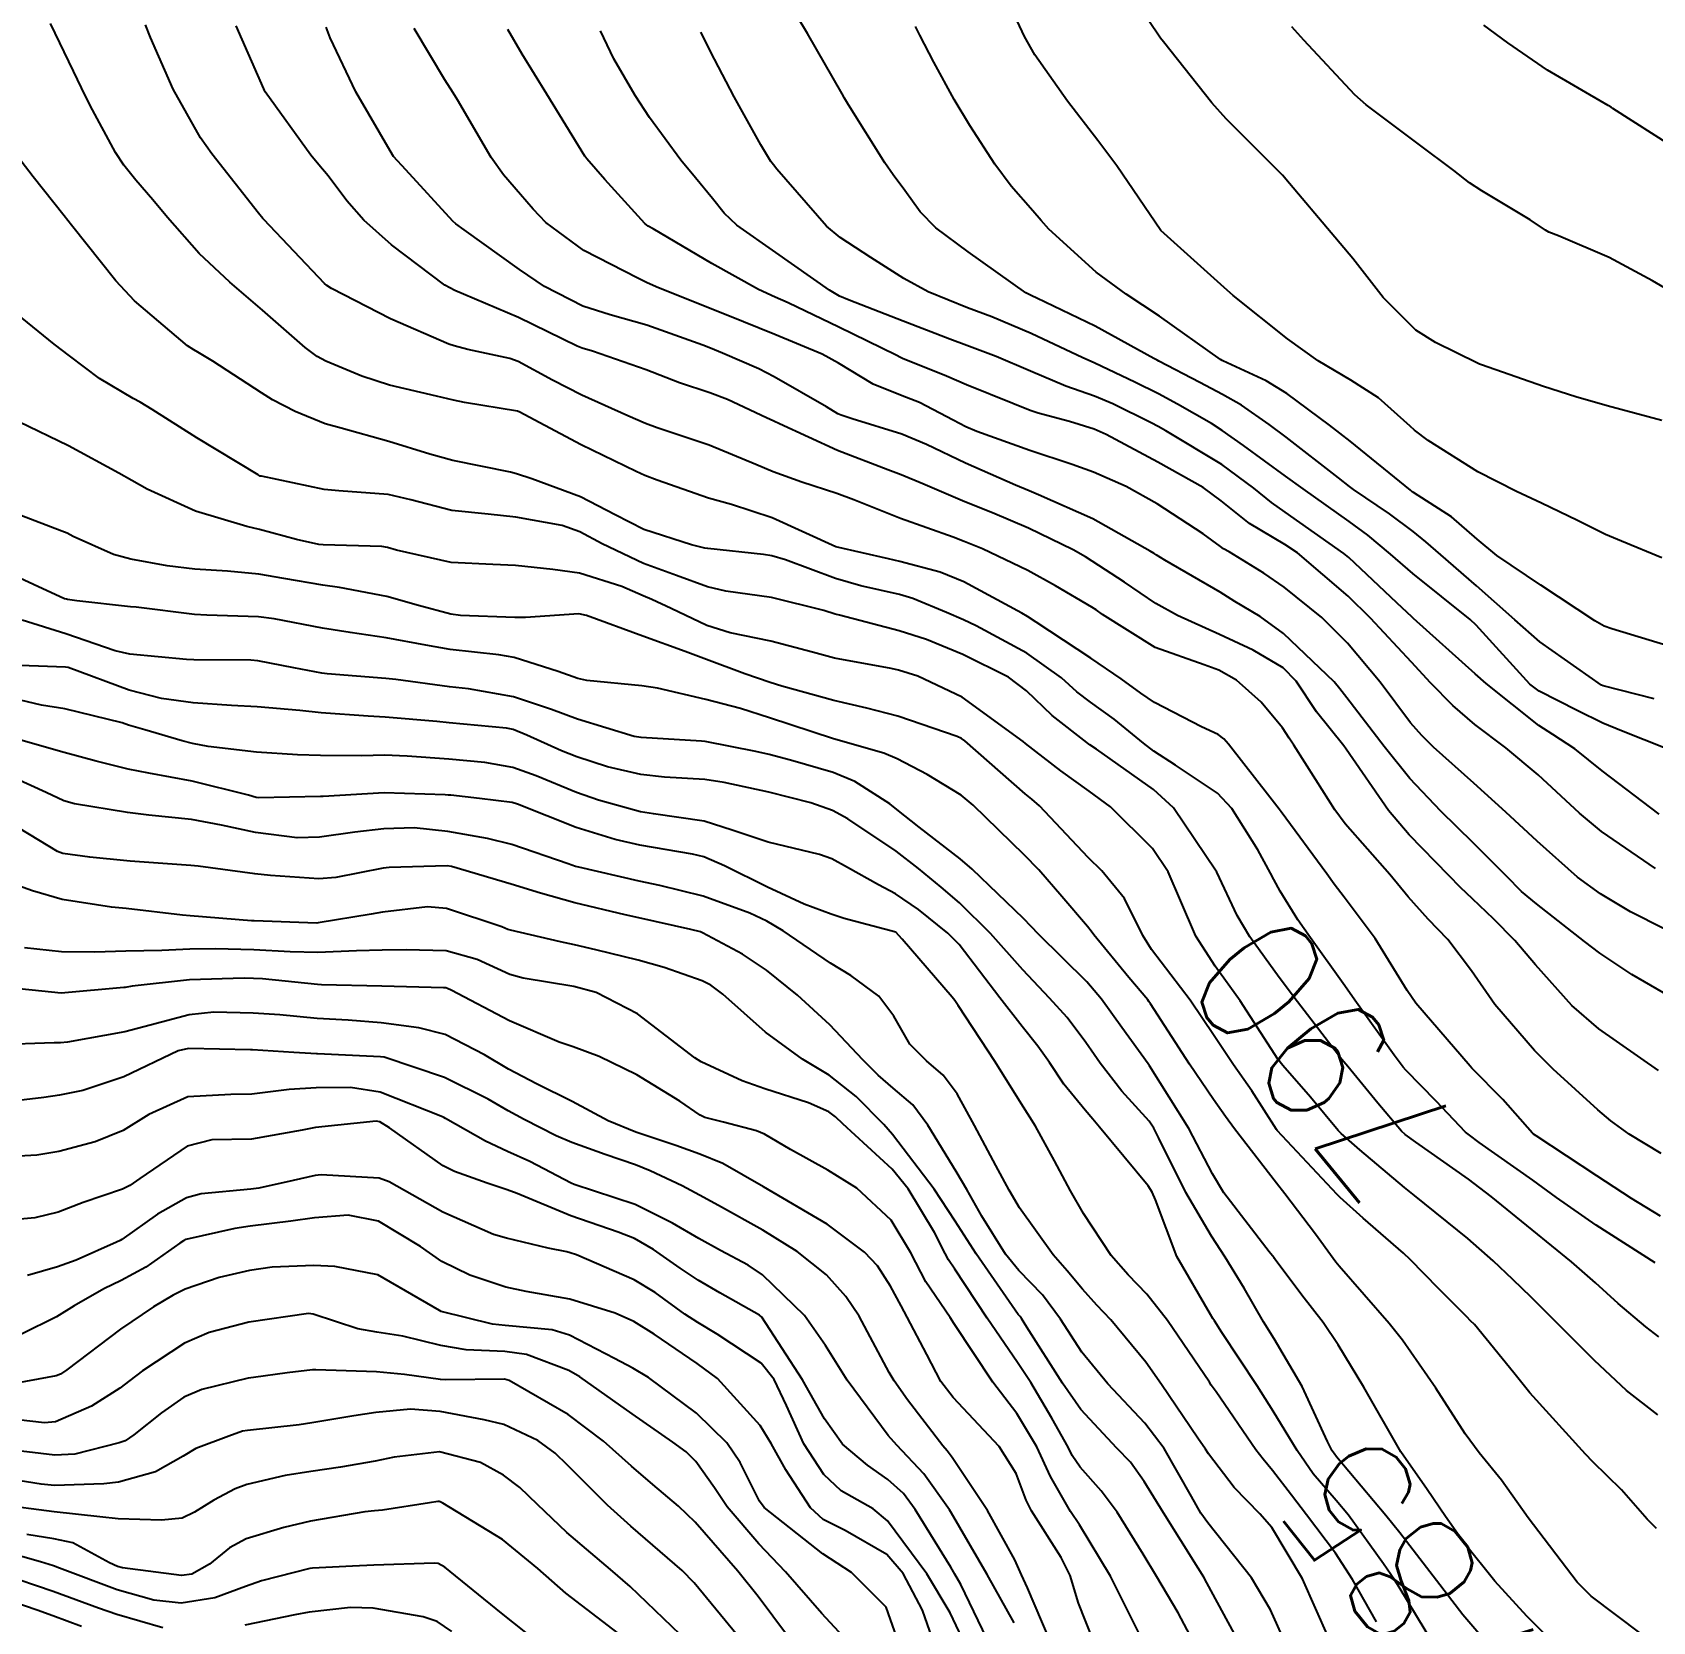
# Model space of a CAD drawing. Header units: metres. Extents: x 318500 to 325275, y 7408834 to 7428799.
# Drawn here: x 322791.3 to 322841.9, y 7421890.1 to 7421939.7 of the extents above; entities that cross this region are included whole.
import ezdxf
from ezdxf.enums import TextEntityAlignment as Align

# ---------------------------------------------------------------- set-up
doc = ezdxf.new("R2010")
doc.units = ezdxf.units.M
doc.header["$MEASUREMENT"] = 0
for name, color, linetype in [('Cotas', 45, 'Continuous'), ('Curvas de Nivel 1m', 11, 'Continuous'), ('Curvas de Nivel 5m', 15, 'Continuous'), ('Vias Primárias', 230, 'Continuous')]:
    doc.layers.add(name, color=color, linetype=linetype)
doc.styles.add('Style-STANDARD', font='STANDARD.shx')

msp = doc.modelspace()

# ---------------------------------------------------------------- linework, layer by layer
at = {"layer": 'Curvas de Nivel 1m', "flags": 128}
for points, elevation in [([(322842.206, 7421923.314), (322840.947, 7421923.834), (322840.447, 7421924.045), (322839.574, 7421924.476), (322838.456, 7421925.019), (322837.67, 7421925.378), (322836.469, 7421925.997), (322834.919, 7421926.978), (322834.488, 7421927.297), (322834.35, 7421927.422), (322833.367, 7421928.306), (322832.504, 7421928.858), (322831.477, 7421929.46), (322830.52, 7421930.144), (322828.826, 7421931.496), (322828.544, 7421931.744), (322826.57, 7421933.53), (322825.2, 7421935.544), (322824.602, 7421936.334), (322823.655, 7421937.564), (322822.641, 7421939.011), (322822.312, 7421939.585), (322821.779, 7421940.711)], 803), ([(322842.205, 7421927.603), (322840.501, 7421928.057), (322839.525, 7421928.334), (322838.509, 7421928.664), (322836.577, 7421929.332), (322836.52, 7421929.357), (322836.496, 7421929.367), (322836.453, 7421929.391), (322835.139, 7421930.031), (322834.525, 7421930.421), (322833.514, 7421931.435), (322832.558, 7421932.651), (322831.89, 7421933.457), (322830.585, 7421934.989), (322830.364, 7421935.249), (322830.145, 7421935.477), (322828.613, 7421937.007), (322828.162, 7421937.507), (322826.648, 7421939.413), (322826.564, 7421939.531), (322825.792, 7421940.669)], 804), ([(322842.162, 7421902.772), (322841.256, 7421903.324), (322840.18, 7421904.025), (322838.287, 7421905.271), (322838.2, 7421905.33), (322838.167, 7421905.361), (322837.249, 7421906.413), (322836.272, 7421907.389), (322836.221, 7421907.445), (322834.532, 7421909.416), (322834.256, 7421909.811), (322833.255, 7421911.43), (322832.293, 7421912.72), (322831.981, 7421913.129), (322831.755, 7421913.448), (322830.329, 7421915.384), (322830.265, 7421915.471), (322829.971, 7421915.84), (322828.685, 7421917.495), (322828.533, 7421917.669), (322828.363, 7421917.798), (322827.836, 7421918.035), (322826.373, 7421918.801), (322825.941, 7421919.092), (322825.329, 7421919.536), (322824.39, 7421920.185), (322822.679, 7421921.303), (322822.408, 7421921.479), (322822.236, 7421921.582), (322820.42, 7421922.564), (322819.681, 7421922.869), (322818.426, 7421923.199), (322818.07, 7421923.279), (322816.43, 7421923.66), (322814.443, 7421924.563), (322813.17, 7421924.978), (322812.452, 7421925.17), (322810.846, 7421925.734), (322810.462, 7421925.887), (322810.198, 7421926.009), (322808.476, 7421926.844), (322806.696, 7421927.787), (322806.562, 7421927.86), (322806.491, 7421927.886), (322804.836, 7421928.157), (322804.494, 7421928.23), (322803.967, 7421928.354), (322802.499, 7421928.704), (322801.63, 7421928.982), (322800.506, 7421929.452), (322800.233, 7421929.6), (322799.859, 7421929.88), (322798.527, 7421931.042), (322797.508, 7421931.91), (322796.553, 7421932.813), (322795.563, 7421933.935), (322795.113, 7421934.48), (322794.582, 7421935.1), (322794.198, 7421935.567), (322793.945, 7421935.96), (322793.153, 7421937.431), (322792.877, 7421937.976), (322792.628, 7421938.494), (322791.91, 7421939.987)], 793), ([(322842.191, 7421904.727), (322841.19, 7421905.325), (322840.611, 7421905.741), (322840.207, 7421906.083), (322838.818, 7421907.354), (322838.229, 7421907.939), (322836.995, 7421909.379), (322836.266, 7421910.425), (322835.526, 7421911.401), (322834.912, 7421912.036), (322834.293, 7421912.733), (322833.714, 7421913.426), (322832.324, 7421915.014), (322831.997, 7421915.445), (322831.408, 7421916.39), (322830.72, 7421917.465), (322830.579, 7421917.684), (322830.365, 7421918.003), (322829.701, 7421918.808), (322828.927, 7421919.492), (322828.385, 7421919.804), (322827.92, 7421919.972), (322826.395, 7421920.513), (322824.744, 7421921.545), (322824.551, 7421921.687), (322824.412, 7421921.774), (322823.286, 7421922.434), (322822.423, 7421922.92), (322821.004, 7421923.594), (322820.433, 7421923.827), (322820.085, 7421923.956), (322818.444, 7421924.538), (322816.985, 7421925.119), (322816.455, 7421925.319), (322815.369, 7421925.671), (322814.465, 7421925.993), (322813.933, 7421926.223), (322812.477, 7421926.831), (322810.85, 7421927.369), (322810.486, 7421927.505), (322809.933, 7421927.746), (322808.496, 7421928.385), (322807.582, 7421928.855), (322806.507, 7421929.44), (322806.248, 7421929.535), (322804.938, 7421929.814), (322804.512, 7421929.924), (322804.349, 7421929.985), (322802.524, 7421930.772), (322800.688, 7421931.717), (322800.539, 7421931.808), (322800.466, 7421931.871), (322798.57, 7421933.871), (322798.543, 7421933.9), (322798.403, 7421934.071), (322796.952, 7421935.916), (322796.598, 7421936.423), (322795.741, 7421937.933), (322795.035, 7421939.553), (322794.879, 7421939.947)], 794), ([(322842.256, 7421909.742), (322841.275, 7421910.315), (322840.275, 7421910.974), (322839.789, 7421911.345), (322838.292, 7421912.511), (322837.832, 7421912.903), (322837.358, 7421913.374), (322836.315, 7421914.421), (322835.308, 7421915.405), (322834.345, 7421916.422), (322833.537, 7421917.428), (322832.375, 7421918.939), (322832.16, 7421919.226), (322831.977, 7421919.446), (322830.402, 7421920.954), (322829.669, 7421921.481), (322828.879, 7421921.955), (322828.417, 7421922.238), (322826.699, 7421923.245), (322826.429, 7421923.402), (322826.357, 7421923.448), (322826.242, 7421923.523), (322824.445, 7421924.526), (322822.754, 7421925.277), (322822.457, 7421925.4), (322822.037, 7421925.584), (322820.47, 7421926.267), (322819.251, 7421926.846), (322818.483, 7421927.167), (322816.937, 7421927.653), (322816.596, 7421927.764), (322816.492, 7421927.811), (322816.137, 7421928.02), (322814.503, 7421928.965), (322814.026, 7421929.208), (322812.888, 7421929.704), (322812.512, 7421929.856), (322812.279, 7421929.948), (322810.523, 7421930.578), (322809.382, 7421930.897), (322808.531, 7421931.165), (322807.333, 7421931.778), (322806.548, 7421932.31), (322804.83, 7421933.552), (322804.569, 7421933.739), (322804.471, 7421933.821), (322803, 7421935.422), (322802.624, 7421935.84), (322802.591, 7421935.885), (322801.444, 7421937.858), (322800.645, 7421939.54), (322800.513, 7421939.872)], 796), ([(322842.284, 7421911.736), (322841.23, 7421912.267), (322840.295, 7421912.827), (322839.574, 7421913.347), (322838.317, 7421914.47), (322837.343, 7421915.38), (322836.343, 7421916.282), (322835.084, 7421917.409), (322834.713, 7421917.765), (322834.367, 7421918.164), (322833.415, 7421919.43), (322832.398, 7421920.653), (322831.591, 7421921.452), (322830.424, 7421922.399), (322829.788, 7421922.837), (322828.7, 7421923.496), (322828.53, 7421923.597), (322828.432, 7421923.666), (322827.887, 7421924.057), (322826.452, 7421924.995), (322825.488, 7421925.535), (322824.467, 7421925.986), (322823.807, 7421926.223), (322822.476, 7421926.667), (322820.822, 7421927.26), (322820.487, 7421927.402), (322820.083, 7421927.606), (322819.036, 7421928.163), (322818.497, 7421928.373), (322817.595, 7421928.737), (322816.507, 7421929.384), (322815.998, 7421929.665), (322814.519, 7421930.282), (322813.542, 7421930.678), (322812.531, 7421931.078), (322810.889, 7421931.735), (322810.542, 7421931.899), (322810.243, 7421932.044), (322808.557, 7421932.9), (322807.372, 7421933.778), (322806.979, 7421934.189), (322806.579, 7421934.653), (322806.054, 7421935.267), (322805.669, 7421935.804), (322804.617, 7421937.609), (322804.487, 7421937.821), (322804.219, 7421938.231), (322803.268, 7421939.834)], 797), ([(322842.005, 7421913.614), (322840.321, 7421914.772), (322839.633, 7421915.35), (322838.348, 7421916.543), (322837.342, 7421917.38), (322836.367, 7421918.11), (322835.679, 7421918.706), (322834.992, 7421919.411), (322834.39, 7421920.056), (322833.117, 7421921.433), (322832.42, 7421922.117), (322830.833, 7421923.466), (322830.443, 7421923.725), (322829.339, 7421924.382), (322828.454, 7421925.092), (322827.893, 7421925.506), (322826.472, 7421926.303), (322824.864, 7421927.165), (322824.487, 7421927.332), (322823.715, 7421927.562), (322822.738, 7421927.822), (322822.493, 7421927.908), (322821.953, 7421928.128), (322820.501, 7421928.714), (322819.878, 7421928.984), (322818.509, 7421929.536), (322818.443, 7421929.565), (322818.314, 7421929.633), (322816.523, 7421930.507), (322814.938, 7421931.271), (322814.537, 7421931.45), (322814.017, 7421931.688), (322812.552, 7421932.496), (322810.727, 7421933.578), (322810.569, 7421933.666), (322810.468, 7421933.741), (322809.217, 7421935.12), (322808.654, 7421935.759), (322808.591, 7421935.847), (322807.403, 7421937.778), (322806.639, 7421939.029), (322806.186, 7421939.797)], 798), ([(322842.124, 7421915.313), (322840.35, 7421916.665), (322839.488, 7421917.353), (322838.805, 7421917.804), (322838.367, 7421918.085), (322836.729, 7421919.387), (322836.385, 7421919.692), (322834.46, 7421921.419), (322834.411, 7421921.463), (322833.936, 7421921.908), (322832.438, 7421923.326), (322832.285, 7421923.452), (322830.453, 7421924.739), (322830.019, 7421925.042), (322829.469, 7421925.485), (322828.471, 7421926.221), (322826.726, 7421927.279), (322826.488, 7421927.41), (322826.272, 7421927.523), (322825.073, 7421928.121), (322824.498, 7421928.353), (322823.607, 7421928.669), (322822.506, 7421929.133), (322821.434, 7421929.591), (322820.515, 7421929.942), (322819.987, 7421930.139), (322818.526, 7421930.695), (322816.843, 7421931.348), (322816.537, 7421931.483), (322816.23, 7421931.663), (322814.557, 7421932.843), (322813.34, 7421933.698), (322812.937, 7421934.068), (322812.578, 7421934.522), (322812.041, 7421935.174), (322811.588, 7421935.725), (322810.61, 7421937.053), (322810.162, 7421937.745), (322809.501, 7421938.888), (322809.078, 7421939.756)], 799), ([(322841.97, 7421918.91), (322840.38, 7421919.315), (322840.328, 7421919.341), (322838.4, 7421920.695), (322837.617, 7421921.378), (322836.426, 7421922.436), (322835.307, 7421923.407), (322834.846, 7421923.816), (322834.447, 7421924.133), (322833.703, 7421924.682), (322832.585, 7421925.448), (322832.461, 7421925.535), (322832.115, 7421925.804), (322830.484, 7421927.077), (322829.954, 7421927.478), (322829.085, 7421928.081), (322828.499, 7421928.409), (322827.782, 7421928.786), (322826.509, 7421929.449), (322826.455, 7421929.476), (322826.351, 7421929.532), (322824.525, 7421930.545), (322822.701, 7421931.415), (322822.539, 7421931.485), (322822.357, 7421931.582), (322820.559, 7421932.857), (322819.548, 7421933.615), (322819.06, 7421934.11), (322818.581, 7421934.776), (322818.216, 7421935.265), (322817.954, 7421935.64), (322816.823, 7421937.451), (322816.697, 7421937.659), (322816.622, 7421937.791), (322815.54, 7421939.671), (322815.208, 7421940.227)], 801), ([(322842.399, 7421920.562), (322840.651, 7421921.092), (322840.408, 7421921.184), (322840.12, 7421921.344), (322838.426, 7421922.461), (322837.059, 7421923.384), (322836.445, 7421923.894), (322835.642, 7421924.592), (322834.459, 7421925.352), (322834.416, 7421925.377), (322834.361, 7421925.421), (322832.483, 7421926.957), (322831.834, 7421927.457), (322830.5, 7421928.437), (322829.859, 7421928.835), (322828.51, 7421929.457), (322828.483, 7421929.473), (322828.433, 7421929.501), (322826.53, 7421930.852), (322825.486, 7421931.541), (322824.55, 7421932.228), (322823.076, 7421933.572), (322822.833, 7421933.837), (322822.576, 7421934.139), (322821.903, 7421934.906), (322821.389, 7421935.598), (322820.608, 7421936.799), (322820.121, 7421937.615), (322819.482, 7421938.777), (322819.048, 7421939.626), (322818.913, 7421939.888)], 802), ([(322842.602, 7421936.109), (322840.681, 7421937.339), (322840.621, 7421937.378), (322840.534, 7421937.429), (322838.637, 7421938.529), (322837.4, 7421939.383), (322836.655, 7421939.933)], 806), ([(322841.994, 7421901.312), (322840.157, 7421902.484), (322838.921, 7421903.352), (322838.178, 7421903.888), (322836.511, 7421905.069), (322836.199, 7421905.293), (322836.083, 7421905.392), (322835.166, 7421906.362), (322834.219, 7421907.325), (322834.138, 7421907.421), (322833.853, 7421907.796), (322832.672, 7421909.436), (322832.259, 7421910.029), (322831.242, 7421911.456), (322830.845, 7421912.021), (322830.294, 7421912.915), (322830.096, 7421913.271), (322829.991, 7421913.475), (322829.593, 7421914.198), (322828.784, 7421915.493), (322828.337, 7421915.968), (322827.024, 7421916.839), (322826.356, 7421917.275), (322826.03, 7421917.525), (322825.109, 7421918.28), (322824.373, 7421918.807), (322823.95, 7421919.133), (322823.465, 7421919.564), (322822.391, 7421920.336), (322820.805, 7421921.195), (322820.407, 7421921.377), (322819.884, 7421921.608), (322818.833, 7421922.043), (322818.415, 7421922.166), (322817.208, 7421922.438), (322816.42, 7421922.664), (322814.851, 7421923.251), (322814.427, 7421923.38), (322814.164, 7421923.42), (322812.429, 7421923.603), (322812.335, 7421923.618), (322811.926, 7421923.718), (322810.437, 7421924.198), (322809.54, 7421924.653), (322808.452, 7421925.22), (322806.935, 7421925.783), (322806.462, 7421925.931), (322806.269, 7421925.987), (322804.468, 7421926.355), (322803.754, 7421926.544), (322802.476, 7421926.94), (322800.989, 7421927.356), (322800.484, 7421927.495), (322799.547, 7421927.884), (322798.847, 7421928.248), (322798.496, 7421928.461), (322796.976, 7421929.445), (322796.508, 7421929.733), (322796.388, 7421929.801), (322796.187, 7421929.925), (322794.531, 7421931.333), (322793.95, 7421931.959), (322792.566, 7421933.698), (322792.344, 7421933.982), (322791.377, 7421935.197), (322790.754, 7421935.998)], 792), ([(322842.115, 7421898.999), (322841.705, 7421899.316), (322840.845, 7421900.047), (322840.134, 7421900.694), (322839.387, 7421901.348), (322838.155, 7421902.346), (322836.884, 7421903.379), (322836.178, 7421903.92), (322834.53, 7421905.08), (322834.198, 7421905.313), (322834.079, 7421905.421), (322833.345, 7421906.292), (322832.402, 7421907.438), (322832.223, 7421907.662), (322830.838, 7421909.461), (322830.261, 7421910.219), (322829.344, 7421911.484), (322828.95, 7421912.154), (322828.315, 7421913.5), (322828.3, 7421913.532), (322826.963, 7421915.514), (322826.338, 7421916.08), (322824.567, 7421917.337), (322824.359, 7421917.48), (322824.317, 7421917.508), (322824.26, 7421917.551), (322823.182, 7421918.388), (322822.374, 7421919.161), (322821.815, 7421919.586), (322820.39, 7421920.3), (322819.255, 7421920.76), (322818.401, 7421921.032), (322816.545, 7421921.521), (322816.408, 7421921.556), (322816.053, 7421921.664), (322814.414, 7421922.075), (322812.99, 7421922.276), (322812.417, 7421922.408), (322811.456, 7421922.76), (322810.424, 7421923.133), (322809.13, 7421923.753), (322808.436, 7421924.127), (322807.887, 7421924.319), (322806.442, 7421924.579), (322805.574, 7421924.672), (322804.445, 7421924.789), (322803.161, 7421925.121), (322802.452, 7421925.287), (322800.917, 7421925.399), (322800.454, 7421925.447), (322798.501, 7421925.858), (322798.459, 7421925.866), (322798.391, 7421925.901), (322796.477, 7421927.059), (322795.083, 7421927.941), (322794.713, 7421928.167), (322794.493, 7421928.288), (322793.442, 7421928.909), (322792.506, 7421929.615), (322792.032, 7421929.985), (322790.528, 7421931.194)], 791), ([(322842.036, 7421893.022), (322841.749, 7421893.314), (322840.953, 7421894.23), (322840.058, 7421895.106), (322839.826, 7421895.342), (322838.088, 7421897.256), (322838.001, 7421897.361), (322837.583, 7421897.882), (322836.356, 7421899.386), (322836.24, 7421899.507), (322836.122, 7421899.624), (322835.235, 7421900.508), (322834.351, 7421901.417), (322834.143, 7421901.612), (322832.883, 7421902.709), (322832.169, 7421903.351), (322832.077, 7421903.441), (322830.2, 7421905.438), (322830.178, 7421905.47), (322829.409, 7421906.679), (322828.843, 7421907.491), (322828.233, 7421908.399), (322827.486, 7421909.508), (322826.274, 7421911.092), (322826.006, 7421911.524), (322825.439, 7421912.681), (322824.733, 7421913.544), (322824.306, 7421913.957), (322822.785, 7421915.573), (322822.539, 7421915.782), (322822.334, 7421915.947), (322820.456, 7421917.599), (322820.351, 7421917.673), (322820.216, 7421917.738), (322818.361, 7421918.373), (322817.39, 7421918.619), (322816.368, 7421918.86), (322814.745, 7421919.305), (322814.376, 7421919.419), (322813.589, 7421919.692), (322812.386, 7421920.136), (322811.721, 7421920.389), (322810.397, 7421920.866), (322808.646, 7421921.518), (322808.407, 7421921.561), (322806.744, 7421921.446), (322806.405, 7421921.451), (322804.708, 7421921.513), (322804.406, 7421921.55), (322803.401, 7421921.83), (322802.413, 7421922.111), (322800.939, 7421922.386), (322800.416, 7421922.456), (322799.195, 7421922.666), (322798.419, 7421922.801), (322797.435, 7421922.895), (322796.42, 7421922.958), (322795.553, 7421923.064), (322794.423, 7421923.27), (322793.881, 7421923.414), (322792.621, 7421923.977), (322792.432, 7421924.081), (322792.271, 7421924.143), (322790.443, 7421924.84)], 789), ([(322841.563, 7421889.74), (322840.004, 7421890.909), (322839.565, 7421891.344), (322838.04, 7421893.36), (322837.208, 7421894.529), (322836.51, 7421895.383), (322836.069, 7421895.982), (322835.156, 7421897.404), (322834.112, 7421898.904), (322833.7, 7421899.424), (322832.138, 7421901.213), (322832.034, 7421901.337), (322831.953, 7421901.443), (322831.398, 7421902.204), (322830.437, 7421903.466), (322830.175, 7421903.797), (322828.868, 7421905.49), (322828.588, 7421905.879), (322828.209, 7421906.41), (322827.463, 7421907.508), (322826.248, 7421909.399), (322826.2, 7421909.471), (322826.161, 7421909.521), (322825.574, 7421910.217), (322824.479, 7421911.547), (322824.392, 7421911.659), (322824.283, 7421911.805), (322823.478, 7421912.748), (322822.758, 7421913.573), (322822.307, 7421914.047), (322820.71, 7421915.596), (322820.333, 7421915.905), (322819.273, 7421916.549), (322818.344, 7421917.043), (322817.923, 7421917.214), (322816.35, 7421917.66), (322814.36, 7421918.324), (322813.446, 7421918.612), (322812.368, 7421918.897), (322810.864, 7421919.241), (322810.374, 7421919.317), (322808.65, 7421919.483), (322808.377, 7421919.549), (322807.758, 7421919.769), (322806.386, 7421920.201), (322805.903, 7421920.282), (322804.389, 7421920.447), (322803.631, 7421920.588), (322802.395, 7421920.821), (322801.269, 7421920.984), (322800.399, 7421921.113), (322798.89, 7421921.405), (322798.404, 7421921.474), (322796.794, 7421921.527), (322796.404, 7421921.549), (322794.586, 7421921.769), (322794.408, 7421921.788), (322792.736, 7421921.975), (322792.442, 7421922.011), (322792.41, 7421922.019), (322792.353, 7421922.038), (322790.419, 7421922.926)], 788), ([(322838.927, 7421889.351), (322837.994, 7421890.286), (322836.996, 7421891.375), (322836.028, 7421892.591), (322835.455, 7421893.399), (322834.884, 7421894.243), (322834.06, 7421895.42), (322832.909, 7421897.432), (322832.11, 7421898.75), (322831.632, 7421899.447), (322830.976, 7421900.304), (322830.14, 7421901.421), (322830.121, 7421901.451), (322830.107, 7421901.47), (322829.955, 7421901.661), (322828.535, 7421903.495), (322828.179, 7421904.095), (322827.449, 7421905.508), (322826.219, 7421907.458), (322826.196, 7421907.496), (322826.171, 7421907.521), (322825.357, 7421908.654), (322824.721, 7421909.543), (322824.258, 7421910.083), (322822.747, 7421911.573), (322822.519, 7421911.813), (322822.285, 7421912.063), (322820.677, 7421913.596), (322820.305, 7421913.917), (322819.029, 7421914.91), (322818.327, 7421915.46), (322818.108, 7421915.633), (322817.022, 7421916.335), (322816.34, 7421916.61), (322815.013, 7421917.003), (322814.345, 7421917.18), (322813.934, 7421917.274), (322812.349, 7421917.585), (322812.233, 7421917.596), (322810.35, 7421917.703), (322810.13, 7421917.742), (322808.358, 7421918.279), (322807.555, 7421918.579), (322806.368, 7421918.977), (322804.962, 7421919.22), (322804.372, 7421919.286), (322802.697, 7421919.515), (322802.376, 7421919.552), (322800.547, 7421919.698), (322800.378, 7421919.717), (322799.511, 7421919.883), (322798.383, 7421920.101), (322798.163, 7421920.122), (322796.383, 7421920.132), (322796.163, 7421920.144), (322794.385, 7421920.31), (322793.929, 7421920.415), (322792.394, 7421920.943), (322791.031, 7421921.363)], 787), ([(322836.808, 7421889.378), (322835.994, 7421890.326), (322835.174, 7421891.403), (322834.032, 7421892.885), (322833.597, 7421893.424), (322832.058, 7421895.256), (322831.976, 7421895.358), (322831.917, 7421895.442), (322831.768, 7421895.741), (322830.977, 7421897.457), (322830.112, 7421898.943), (322829.776, 7421899.475), (322829.167, 7421900.521), (322828.576, 7421901.493), (322828.15, 7421902.149), (322827.354, 7421903.508), (322826.507, 7421905.205), (322826.348, 7421905.519), (322826.202, 7421905.729), (322825.352, 7421906.674), (322824.681, 7421907.543), (322824.489, 7421907.811), (322824.23, 7421908.19), (322823.646, 7421908.964), (322823.1, 7421909.567), (322822.263, 7421910.458), (322821.253, 7421911.59), (322820.289, 7421912.55), (322819.718, 7421913.032), (322819.001, 7421913.619), (322818.308, 7421914.159), (322816.805, 7421915.171), (322816.327, 7421915.433), (322815.65, 7421915.667), (322814.333, 7421916.004), (322812.943, 7421916.307), (322812.337, 7421916.396), (322811.081, 7421916.473), (322810.338, 7421916.552), (322809.297, 7421916.794), (322808.343, 7421917.099), (322807.867, 7421917.289), (322806.783, 7421917.784), (322806.352, 7421917.955), (322806.148, 7421917.998), (322804.355, 7421918.164), (322803.976, 7421918.204), (322802.357, 7421918.338), (322801.833, 7421918.373), (322800.359, 7421918.478), (322799.693, 7421918.547), (322798.361, 7421918.663), (322797.568, 7421918.702), (322796.363, 7421918.785), (322795.379, 7421918.92), (322794.369, 7421919.187), (322792.468, 7421919.889), (322792.379, 7421919.905), (322790.403, 7421919.977)], 786), ([(322833.304, 7421890.113), (322832.554, 7421891.435), (322832.022, 7421892.248), (322831.118, 7421893.454), (322830.644, 7421894.06), (322830.054, 7421894.837), (322829.768, 7421895.185), (322829.537, 7421895.478), (322828.3, 7421897.284), (322828.146, 7421897.499), (322828.091, 7421897.586), (322826.781, 7421899.513), (322826.128, 7421900.338), (322825.547, 7421900.941), (322825.024, 7421901.537), (322824.16, 7421902.856), (322823.75, 7421903.556), (322823.253, 7421904.495), (322822.661, 7421905.573), (322822.483, 7421905.856), (322822.207, 7421906.285), (322821.402, 7421907.588), (322820.246, 7421909.346), (322820.143, 7421909.496), (322820.058, 7421909.603), (322818.493, 7421911.41), (322818.298, 7421911.63), (322816.685, 7421912.063), (322816.278, 7421912.194), (322815.441, 7421912.51), (322814.29, 7421913.031), (322812.949, 7421913.7), (322812.304, 7421913.982), (322811.951, 7421914.069), (322810.309, 7421914.347), (322809.537, 7421914.523), (322808.317, 7421914.898), (322806.492, 7421915.623), (322806.328, 7421915.673), (322805.3, 7421915.805), (322804.414, 7421915.902), (322804.331, 7421915.91), (322804.235, 7421915.917), (322802.331, 7421915.984), (322800.421, 7421915.869), (322800.34, 7421915.86), (322798.401, 7421915.827), (322798.329, 7421915.835), (322798.095, 7421915.902), (322796.334, 7421916.347), (322794.988, 7421916.592), (322794.338, 7421916.722), (322793.341, 7421916.966), (322792.343, 7421917.238), (322790.619, 7421917.726)], 784), ([(322831.807, 7421889.618), (322830.994, 7421891.455), (322830.034, 7421893.05), (322829.665, 7421893.476), (322828.864, 7421894.304), (322828.059, 7421895.354), (322827.962, 7421895.501), (322827.726, 7421895.843), (322826.593, 7421897.515), (322826.1, 7421898.217), (322825.009, 7421899.537), (322824.568, 7421899.987), (322824.129, 7421900.487), (322823.646, 7421901.068), (322823.213, 7421901.564), (322822.162, 7421903.03), (322821.84, 7421903.583), (322821.421, 7421904.348), (322820.757, 7421905.594), (322820.21, 7421906.588), (322819.775, 7421907.166), (322819.253, 7421907.615), (322818.74, 7421908.134), (322818.241, 7421909.012), (322817.771, 7421909.637), (322816.89, 7421910.281), (322816.26, 7421910.661), (322814.778, 7421911.675), (322814.274, 7421911.972), (322813.745, 7421912.221), (322812.286, 7421912.753), (322810.934, 7421913.087), (322810.292, 7421913.22), (322808.401, 7421913.657), (322808.299, 7421913.683), (322808.072, 7421913.763), (322806.309, 7421914.37), (322805.554, 7421914.559), (322804.314, 7421914.778), (322803.262, 7421914.884), (322802.315, 7421914.858), (322801.414, 7421914.753), (322800.311, 7421914.596), (322799.616, 7421914.575), (322798.313, 7421914.746), (322797.255, 7421914.971), (322796.318, 7421915.143), (322794.981, 7421915.279), (322794.321, 7421915.361), (322792.664, 7421915.636), (322792.326, 7421915.734), (322791.779, 7421915.986), (322790.336, 7421916.649)], 783), ([(322830.451, 7421889.463), (322829.995, 7421890.483), (322829.396, 7421891.479), (322828.035, 7421893.196), (322827.821, 7421893.502), (322827.528, 7421894.023), (322826.671, 7421895.514), (322826.072, 7421896.312), (322824.912, 7421897.538), (322824.105, 7421898.524), (322823.436, 7421899.56), (322822.873, 7421900.314), (322822.135, 7421901.069), (322821.719, 7421901.584), (322820.978, 7421902.771), (322820.51, 7421903.597), (322820.178, 7421904.162), (322819.297, 7421905.614), (322818.827, 7421906.242), (322818.211, 7421906.767), (322817.746, 7421907.168), (322817.273, 7421907.644), (322816.236, 7421908.738), (322815.233, 7421909.67), (322814.258, 7421910.446), (322813.515, 7421910.944), (322812.269, 7421911.613), (322812.201, 7421911.643), (322811.902, 7421911.716), (322810.275, 7421912.083), (322809.846, 7421912.175), (322808.282, 7421912.543), (322807.212, 7421912.85), (322806.29, 7421913.128), (322804.433, 7421913.683), (322804.298, 7421913.705), (322802.487, 7421913.649), (322802.297, 7421913.629), (322800.817, 7421913.338), (322800.291, 7421913.298), (322798.785, 7421913.4), (322798.293, 7421913.456), (322796.522, 7421913.692), (322796.297, 7421913.716), (322794.396, 7421913.851), (322794.299, 7421913.86), (322793.138, 7421913.967), (322792.302, 7421914.082), (322792.134, 7421914.151), (322790.319, 7421915.244)], 782), ([(322829.004, 7421889.485), (322828.007, 7421891.332), (322827.911, 7421891.501), (322827.736, 7421891.781), (322826.648, 7421893.514), (322826.05, 7421894.488), (322825.621, 7421895.092), (322825.201, 7421895.533), (322824.078, 7421896.74), (322823.497, 7421897.559), (322822.39, 7421899.302), (322822.217, 7421899.579), (322822.176, 7421899.634), (322822.121, 7421899.703), (322820.811, 7421901.593), (322820.155, 7421902.616), (322819.499, 7421903.61), (322818.195, 7421905.32), (322817.925, 7421905.634), (322817.061, 7421906.5), (322816.215, 7421907.165), (322815.39, 7421907.668), (322814.232, 7421908.508), (322812.896, 7421909.7), (322812.523, 7421909.976), (322812.254, 7421910.112), (322811.064, 7421910.533), (322810.26, 7421910.757), (322808.935, 7421911.082), (322808.265, 7421911.238), (322807.831, 7421911.332), (322806.269, 7421911.689), (322806.192, 7421911.714), (322806, 7421911.794), (322804.278, 7421912.367), (322803.68, 7421912.425), (322802.276, 7421912.252), (322801.925, 7421912.196), (322800.271, 7421911.918), (322800.228, 7421911.913), (322798.271, 7421911.98), (322798.191, 7421911.981), (322796.273, 7421912.141), (322796.034, 7421912.163), (322794.276, 7421912.373), (322793.82, 7421912.414), (322792.28, 7421912.647), (322791.352, 7421912.921), (322790.289, 7421913.299)], 781), ([(322825.981, 7421889.58), (322825.004, 7421891.535), (322824.034, 7421893.134), (322823.753, 7421893.554), (322823.131, 7421894.644), (322822.7, 7421895.57), (322822.076, 7421896.615), (322821.33, 7421897.588), (322820.117, 7421899.407), (322819.99, 7421899.602), (322819.238, 7421900.721), (322818.762, 7421901.621), (322818.155, 7421902.64), (322817.08, 7421903.646), (322816.178, 7421904.207), (322815.008, 7421904.851), (322814.195, 7421905.324), (322813.945, 7421905.433), (322812.921, 7421905.699), (322812.337, 7421905.853), (322812.193, 7421905.923), (322811.557, 7421906.362), (322810.212, 7421907.181), (322809.036, 7421907.752), (322808.224, 7421908.058), (322807.792, 7421908.201), (322806.236, 7421908.86), (322804.418, 7421909.817), (322804.306, 7421909.875), (322804.251, 7421909.891), (322804.176, 7421909.896), (322802.251, 7421909.949), (322800.373, 7421909.989), (322800.251, 7421909.999), (322798.529, 7421910.172), (322798.253, 7421910.19), (322797.957, 7421910.199), (322796.252, 7421910.143), (322794.459, 7421909.947), (322794.249, 7421909.909), (322794.198, 7421909.9), (322792.246, 7421909.732), (322790.326, 7421909.922)], 779), ([(322824.457, 7421889.543), (322823.997, 7421890.697), (322823.743, 7421891.554), (322823.456, 7421892.121), (322822.537, 7421893.573), (322822.371, 7421893.903), (322822.052, 7421894.741), (322821.527, 7421895.585), (322820.083, 7421897.11), (322819.707, 7421897.606), (322819.262, 7421898.453), (322818.653, 7421899.622), (322818.465, 7421899.966), (322818.13, 7421900.586), (322817.722, 7421901.222), (322817.325, 7421901.642), (322816.153, 7421902.517), (322814.17, 7421903.68), (322812.895, 7421904.414), (322812.18, 7421904.708), (322811.433, 7421904.972), (322810.186, 7421905.388), (322809.323, 7421905.749), (322808.199, 7421906.343), (322807.083, 7421906.9), (322806.213, 7421907.354), (322805.463, 7421907.801), (322804.229, 7421908.434), (322803.411, 7421908.65), (322802.234, 7421908.805), (322801.204, 7421908.887), (322800.236, 7421908.942), (322799.072, 7421909.053), (322798.238, 7421909.106), (322797.016, 7421909.135), (322796.237, 7421909.057), (322795.026, 7421908.732), (322794.229, 7421908.521), (322792.447, 7421908.2), (322792.223, 7421908.18), (322792.027, 7421908.178), (322790.222, 7421908.114)], 778), ([(322823.098, 7421889.563), (322822.411, 7421891.167), (322822.226, 7421891.577), (322822.017, 7421892.04), (322821.162, 7421893.589), (322820.056, 7421895.24), (322819.899, 7421895.443), (322819.769, 7421895.604), (322818.661, 7421897.042), (322818.245, 7421897.628), (322818.094, 7421897.89), (322817.156, 7421899.644), (322816.74, 7421900.264), (322816.133, 7421900.936), (322815.223, 7421901.669), (322814.15, 7421902.331), (322812.764, 7421903.097), (322812.166, 7421903.428), (322811.629, 7421903.718), (322810.631, 7421904.189), (322810.176, 7421904.368), (322809.231, 7421904.698), (322808.183, 7421905.063), (322807.693, 7421905.275), (322806.703, 7421905.782), (322806.194, 7421906.057), (322805.578, 7421906.421), (322804.209, 7421907.098), (322802.33, 7421907.728), (322802.219, 7421907.744), (322800.25, 7421907.839), (322800.22, 7421907.839), (322799.512, 7421907.881), (322798.221, 7421907.957), (322798.161, 7421907.961), (322796.221, 7421908.004), (322795.894, 7421907.925), (322794.207, 7421907.116), (322792.922, 7421906.69), (322792.199, 7421906.55), (322791.71, 7421906.472), (322790.194, 7421906.292)], 777), ([(322821.987, 7421890.079), (322821.145, 7421891.589), (322820.038, 7421893.5), (322819.977, 7421893.601), (322819.17, 7421894.732), (322818.335, 7421895.626), (322818.064, 7421895.922), (322816.777, 7421897.65), (322816.106, 7421898.73), (322815.444, 7421899.667), (322814.133, 7421900.934), (322813.686, 7421901.237), (322812.821, 7421901.7), (322812.145, 7421902.069), (322811.325, 7421902.549), (322810.161, 7421903.137), (322808.259, 7421903.759), (322808.17, 7421903.798), (322806.871, 7421904.473), (322806.18, 7421904.791), (322805.488, 7421905.105), (322804.238, 7421905.819), (322804.19, 7421905.845), (322804.145, 7421905.866), (322802.202, 7421906.637), (322801.273, 7421906.785), (322800.204, 7421906.774), (322799.362, 7421906.723), (322798.2, 7421906.573), (322797.54, 7421906.567), (322796.199, 7421906.489), (322794.982, 7421905.938), (322794.185, 7421905.441), (322793.306, 7421905.088), (322792.178, 7421904.789), (322791.491, 7421904.673), (322790.176, 7421904.604)], 776), ([(322820.365, 7421889.596), (322819.992, 7421890.388), (322819.266, 7421891.611), (322818.034, 7421893.263), (322817.588, 7421893.637), (322816.596, 7421894.203), (322816.05, 7421894.704), (322815.428, 7421895.666), (322814.886, 7421896.864), (322814.502, 7421897.676), (322814.098, 7421898.18), (322812.723, 7421899.088), (322812.116, 7421899.446), (322811.715, 7421899.716), (322810.784, 7421900.387), (322810.13, 7421900.781), (322808.33, 7421901.566), (322808.139, 7421901.628), (322808.03, 7421901.653), (322807.451, 7421901.77), (322806.144, 7421902.078), (322805.741, 7421902.201), (322804.156, 7421902.895), (322802.485, 7421903.837), (322802.171, 7421903.959), (322800.365, 7421904.06), (322800.172, 7421904.038), (322799.485, 7421903.88), (322798.415, 7421903.648), (322798.166, 7421903.614), (322796.614, 7421903.465), (322796.161, 7421903.341), (322795.251, 7421902.836), (322794.141, 7421902.042), (322794.084, 7421902.008), (322793.97, 7421901.953), (322792.711, 7421901.391), (322792.128, 7421901.183), (322791.196, 7421900.918)], 774), ([(322819.436, 7421889.608), (322819.128, 7421890.478), (322818.526, 7421891.622), (322818.019, 7421892.211), (322816.714, 7421892.965), (322816.035, 7421893.308), (322815.634, 7421893.664), (322814.868, 7421894.856), (322814.406, 7421895.677), (322814.068, 7421896.238), (322812.737, 7421897.7), (322812.097, 7421898.176), (322810.758, 7421899.083), (322810.116, 7421899.483), (322809.541, 7421899.746), (322808.124, 7421900.175), (322806.756, 7421900.417), (322806.121, 7421900.55), (322805.003, 7421900.931), (322804.133, 7421901.356), (322803.459, 7421901.827), (322802.152, 7421902.613), (322801.205, 7421902.804), (322800.153, 7421902.719), (322799.418, 7421902.614), (322798.148, 7421902.454), (322797.669, 7421902.383), (322796.142, 7421902.042), (322796.06, 7421902.002), (322795.948, 7421901.923), (322794.89, 7421901.177), (322794.122, 7421900.761), (322793.579, 7421900.498), (322792.657, 7421899.972), (322792.106, 7421899.626), (322791.009, 7421899.083)], 773), ([(322818.335, 7421889.625), (322817.994, 7421890.565), (322816.914, 7421891.646), (322816.019, 7421892.23), (322814.189, 7421893.679), (322814.042, 7421893.877), (322813.445, 7421895.08), (322813.021, 7421895.696), (322812.074, 7421896.624), (322810.584, 7421897.733), (322810.094, 7421898.026), (322809.522, 7421898.323), (322808.109, 7421899.053), (322807.567, 7421899.223), (322806.106, 7421899.356), (322805.713, 7421899.403), (322804.11, 7421899.798), (322804.055, 7421899.821), (322802.126, 7421900.939), (322800.788, 7421901.202), (322800.13, 7421901.231), (322798.837, 7421901.181), (322798.128, 7421901.072), (322797.177, 7421900.857), (322796.119, 7421900.492), (322795.738, 7421900.303), (322795.124, 7421899.935), (322794.103, 7421899.24), (322792.424, 7421897.975), (322792.224, 7421897.842), (322792.087, 7421897.787), (322790.571, 7421897.507)], 772), ([(322816.656, 7421889.65), (322815.991, 7421890.374), (322814.857, 7421891.672), (322814.023, 7421892.546), (322813.036, 7421893.695), (322812.636, 7421894.291), (322812.054, 7421895.114), (322811.754, 7421895.411), (322811.343, 7421895.721), (322810.073, 7421896.601), (322808.437, 7421897.757), (322808.093, 7421897.955), (322806.77, 7421898.45), (322806.098, 7421898.541), (322804.885, 7421898.595), (322804.099, 7421898.73), (322802.908, 7421899.026), (322802.103, 7421899.153), (322801.509, 7421899.253), (322800.108, 7421899.711), (322799.968, 7421899.732), (322798.106, 7421899.462), (322796.871, 7421899.144), (322796.099, 7421898.803), (322794.783, 7421897.94), (322794.394, 7421897.637), (322794.082, 7421897.401), (322793.194, 7421896.843), (322792.066, 7421896.355), (322791.725, 7421896.324), (322790.068, 7421896.504)], 771), ([(322813.361, 7421889.689), (322812.004, 7421891.33), (322811.627, 7421891.716), (322810.03, 7421893.091), (322809.299, 7421893.747), (322808.052, 7421895.002), (322807.665, 7421895.375), (322807.12, 7421895.774), (322806.067, 7421896.265), (322805.452, 7421896.416), (322804.073, 7421896.676), (322803.152, 7421896.751), (322802.072, 7421896.643), (322801.378, 7421896.542), (322800.067, 7421896.321), (322799.68, 7421896.262), (322798.063, 7421896.086), (322797.909, 7421896.055), (322797.48, 7421895.906), (322796.455, 7421895.515), (322796.05, 7421895.278), (322795.188, 7421894.787), (322794.038, 7421894.473), (322793.578, 7421894.416), (322792.036, 7421894.361), (322791.619, 7421894.402), (322790.04, 7421894.66)], 769), ([(322811.562, 7421889.716), (322810.002, 7421891.216), (322809.391, 7421891.746), (322808.027, 7421892.9), (322807.11, 7421893.774), (322806.562, 7421894.299), (322806.049, 7421894.692), (322805.332, 7421895.08), (322804.056, 7421895.414), (322802.639, 7421895.249), (322802.049, 7421895.121), (322800.97, 7421894.932), (322800.044, 7421894.802), (322799.243, 7421894.681), (322798.037, 7421894.398), (322797.68, 7421894.259), (322797.013, 7421893.91), (322796.409, 7421893.533), (322796.024, 7421893.348), (322795.38, 7421893.286), (322794.024, 7421893.321), (322793.456, 7421893.39), (322792.026, 7421893.547), (322790.258, 7421893.767)], 768), ([(322809.645, 7421889.743), (322807.999, 7421891), (322807.127, 7421891.773), (322806.023, 7421892.678), (322804.156, 7421893.818), (322804.076, 7421893.856), (322804.04, 7421893.867), (322803.999, 7421893.862), (322803.747, 7421893.823), (322802.274, 7421893.591), (322802.027, 7421893.569), (322801.721, 7421893.539), (322800.024, 7421893.255), (322799.197, 7421893.058), (322798.018, 7421892.699), (322797.502, 7421892.418), (322796.872, 7421891.911), (322796.328, 7421891.594), (322796.005, 7421891.556), (322794.159, 7421891.796), (322794.008, 7421891.836), (322793.759, 7421891.954), (322792.616, 7421892.571), (322792.017, 7421892.7), (322791.173, 7421892.834)], 767), ([(322806.753, 7421889.778), (322805.989, 7421890.378), (322804.227, 7421891.817), (322804.012, 7421891.926), (322803.892, 7421891.941), (322802.01, 7421891.88), (322801.337, 7421891.85), (322800.093, 7421891.785), (322800.009, 7421891.772), (322798.504, 7421891.391), (322798, 7421891.217), (322797.048, 7421890.856), (322795.992, 7421890.696), (322795.135, 7421890.791), (322793.997, 7421891.113), (322792.196, 7421891.788), (322792.008, 7421891.857), (322791.603, 7421891.984), (322790.014, 7421892.435)], 766), ([(322792.878, 7421889.967), (322791.985, 7421890.295), (322791.501, 7421890.471), (322789.995, 7421890.987)], 764)]:
    msp.add_lwpolyline(points, dxfattribs=dict(at, elevation=elevation))
at = {"layer": 'Curvas de Nivel 5m', "flags": 128}
for points, elevation in [([(322842.103, 7421907.312), (322840.239, 7421908.618), (322839.403, 7421909.348), (322838.269, 7421910.61), (322837.614, 7421911.37), (322836.956, 7421912.049), (322836.293, 7421912.672), (322835.923, 7421913.023), (322835.555, 7421913.401), (322834.319, 7421914.667), (322833.672, 7421915.427), (322832.359, 7421917.346), (322832.282, 7421917.441), (322831.424, 7421918.508), (322830.79, 7421919.464), (322830.386, 7421919.876), (322829.45, 7421920.428), (322828.401, 7421920.925), (322827.087, 7421921.513), (322826.414, 7421921.884), (322825.438, 7421922.553), (322824.427, 7421923.213), (322824.218, 7421923.344), (322823.834, 7421923.559), (322822.44, 7421924.239), (322821.319, 7421924.719), (322820.452, 7421925.064), (322819.142, 7421925.62), (322818.464, 7421925.904), (322818.049, 7421926.054), (322816.475, 7421926.664), (322814.672, 7421927.493), (322814.488, 7421927.578), (322814.265, 7421927.683), (322813.049, 7421928.255), (322812.498, 7421928.462), (322811.549, 7421928.773), (322810.504, 7421929.18), (322808.835, 7421929.757), (322808.511, 7421929.854), (322808.357, 7421929.917), (322806.525, 7421930.81), (322804.807, 7421931.545), (322804.538, 7421931.654), (322804.223, 7421931.823), (322802.559, 7421933.075), (322801.694, 7421933.853), (322801.168, 7421934.453), (322800.584, 7421935.232), (322800.293, 7421935.58), (322800.042, 7421935.878), (322798.619, 7421937.856), (322798.593, 7421937.9), (322798.568, 7421937.953), (322797.713, 7421939.909)], 795), ([(322842.544, 7421931.595), (322841.914, 7421931.955), (322840.56, 7421932.689), (322838.979, 7421933.364), (322838.682, 7421933.48), (322838.572, 7421933.54), (322838.094, 7421933.856), (322836.584, 7421934.766), (322836.209, 7421935.018), (322835.711, 7421935.403), (322834.602, 7421936.228), (322832.98, 7421937.445), (322832.625, 7421937.765), (322831.029, 7421939.466), (322830.654, 7421939.883)], 805), ([(322842.36, 7421917.352), (322840.949, 7421917.915), (322840.368, 7421918.153), (322839.564, 7421918.544), (322838.378, 7421919.148), (322838.085, 7421919.373), (322836.407, 7421921.215), (322836.223, 7421921.393), (322834.431, 7421922.824), (322833.734, 7421923.431), (322833.029, 7421924.025), (322832.45, 7421924.444), (322831.015, 7421925.464), (322830.466, 7421925.863), (322829.151, 7421926.819), (322828.487, 7421927.283), (322828.153, 7421927.503), (322827.095, 7421928.113), (322826.499, 7421928.435), (322825.761, 7421928.796), (322824.508, 7421929.386), (322824.394, 7421929.437), (322824.135, 7421929.556), (322822.521, 7421930.314), (322821.293, 7421930.828), (322820.533, 7421931.115), (322819.312, 7421931.618), (322818.546, 7421932.025), (322817.516, 7421932.685), (322816.565, 7421933.309), (322816.132, 7421933.664), (322814.588, 7421935.437), (322814.481, 7421935.574), (322814.402, 7421935.683), (322814.089, 7421936.196), (322813.256, 7421937.7), (322812.637, 7421938.875), (322812.214, 7421939.717)], 800), ([(322842.079, 7421896.567), (322841.102, 7421897.325), (322840.104, 7421898.264), (322839.026, 7421899.351), (322838.129, 7421900.245), (322837.559, 7421900.793), (322836.938, 7421901.378), (322836.15, 7421902.069), (322834.488, 7421903.415), (322834.174, 7421903.667), (322832.781, 7421904.844), (322832.199, 7421905.347), (322832.11, 7421905.441), (322831.237, 7421906.481), (322830.378, 7421907.468), (322830.223, 7421907.673), (322829.044, 7421909.488), (322828.266, 7421910.567), (322827.66, 7421911.506), (322827.18, 7421912.622), (322826.797, 7421913.515), (322826.311, 7421914.24), (322825.001, 7421915.54), (322824.337, 7421916.034), (322823.446, 7421916.663), (322822.349, 7421917.52), (322822.277, 7421917.581), (322820.37, 7421918.964), (322818.99, 7421919.621), (322818.383, 7421919.812), (322818.156, 7421919.86), (322816.388, 7421920.179), (322815.693, 7421920.364), (322814.396, 7421920.715), (322813.128, 7421920.97), (322812.402, 7421921.2), (322811.285, 7421921.727), (322810.686, 7421922.009), (322810.414, 7421922.127), (322809.746, 7421922.417), (322808.421, 7421922.833), (322807.596, 7421922.947), (322806.423, 7421923.072), (322805.723, 7421923.101), (322804.424, 7421923.17), (322802.711, 7421923.553), (322802.428, 7421923.639), (322802.251, 7421923.665), (322800.428, 7421923.715), (322800.287, 7421923.73), (322799.591, 7421923.883), (322798.434, 7421924.193), (322798.044, 7421924.295), (322796.443, 7421924.765), (322794.936, 7421925.459), (322794.457, 7421925.725), (322794.045, 7421925.956), (322792.472, 7421926.81), (322790.924, 7421927.555)], 790), ([(322835.089, 7421889.403), (322834.007, 7421891.189), (322833.861, 7421891.421), (322833.524, 7421891.919), (322832.423, 7421893.436), (322832.045, 7421893.895), (322831.326, 7421894.724), (322830.822, 7421895.459), (322830.078, 7421896.687), (322829.572, 7421897.478), (322828.472, 7421899.137), (322828.246, 7421899.498), (322828.197, 7421899.575), (322828.122, 7421899.703), (322827.068, 7421901.511), (322826.404, 7421903.28), (322826.297, 7421903.519), (322826.173, 7421903.716), (322824.66, 7421905.543), (322824.449, 7421905.793), (322824.205, 7421906.08), (322823.547, 7421906.893), (322823.093, 7421907.567), (322822.731, 7421908.076), (322822.237, 7421908.685), (322821.542, 7421909.587), (322820.275, 7421911.248), (322819.926, 7421911.605), (322819.009, 7421912.341), (322818.292, 7421912.828), (322817.76, 7421913.106), (322816.792, 7421913.653), (322816.304, 7421913.919), (322815.911, 7421914.059), (322814.311, 7421914.436), (322813.195, 7421914.819), (322812.321, 7421915.096), (322810.734, 7421915.324), (322810.325, 7421915.391), (322809.019, 7421915.753), (322808.332, 7421915.988), (322807.069, 7421916.511), (322806.34, 7421916.771), (322805.467, 7421916.929), (322804.342, 7421917.028), (322803.049, 7421917.127), (322802.343, 7421917.15), (322801.631, 7421917.139), (322800.343, 7421917.14), (322799.627, 7421917.165), (322798.343, 7421917.247), (322796.831, 7421917.429), (322796.346, 7421917.518), (322796.019, 7421917.597), (322794.858, 7421917.942), (322794.352, 7421918.096), (322794.147, 7421918.159), (322792.359, 7421918.598), (322791.631, 7421918.718), (322790.365, 7421919.017)], 785), ([(322827.583, 7421889.504), (322827.113, 7421890.389), (322826.443, 7421891.516), (322826.021, 7421892.226), (322825.211, 7421893.532), (322824.706, 7421894.2), (322824.054, 7421894.935), (322823.807, 7421895.303), (322823.673, 7421895.556), (322823.168, 7421896.469), (322822.512, 7421897.574), (322822.099, 7421898.207), (322821.151, 7421899.59), (322820.135, 7421901.111), (322819.943, 7421901.408), (322819.838, 7421901.605), (322819.504, 7421902.256), (322818.683, 7421903.622), (322818.179, 7421904.241), (322816.649, 7421905.653), (322816.413, 7421905.868), (322816.204, 7421906.024), (322815.571, 7421906.302), (322814.211, 7421906.746), (322813.507, 7421906.988), (322812.218, 7421907.584), (322812.028, 7421907.713), (322810.24, 7421909.087), (322808.949, 7421909.753), (322808.252, 7421909.935), (322806.663, 7421910.193), (322806.255, 7421910.312), (322805.228, 7421910.774), (322804.262, 7421911.048), (322803.016, 7421911.078), (322802.262, 7421911.067), (322801.462, 7421911.052), (322800.261, 7421911.001), (322799.397, 7421911.018), (322798.262, 7421911.075), (322797.058, 7421911.116), (322796.262, 7421911.097), (322795.384, 7421911.056), (322794.261, 7421911.037), (322793.299, 7421911.003), (322792.26, 7421911.016), (322791.107, 7421911.147)], 780), ([(322821.134, 7421889.588), (322820.33, 7421891.272), (322820.139, 7421891.599), (322820.013, 7421891.813), (322818.904, 7421893.617), (322818.539, 7421894.117), (322818.049, 7421894.557), (322817.412, 7421894.998), (322816.639, 7421895.651), (322816.072, 7421896.45), (322815.39, 7421897.667), (322814.119, 7421899.613), (322814.047, 7421899.681), (322812.803, 7421900.376), (322812.131, 7421900.767), (322811.564, 7421901.148), (322810.736, 7421901.731), (322810.145, 7421902.069), (322809.628, 7421902.265), (322808.155, 7421902.78), (322806.477, 7421903.473), (322806.167, 7421903.592), (322805.542, 7421903.799), (322804.523, 7421904.165), (322804.175, 7421904.344), (322802.496, 7421905.527), (322802.189, 7421905.715), (322802.082, 7421905.735), (322800.187, 7421905.539), (322799.764, 7421905.454), (322798.183, 7421905.174), (322796.947, 7421905.148), (322796.18, 7421904.958), (322794.707, 7421903.942), (322794.388, 7421903.725), (322794.165, 7421903.615), (322792.931, 7421903.195), (322792.154, 7421902.892), (322791.422, 7421902.716), (322790.149, 7421902.598)], 775), ([(322814.922, 7421889.671), (322813.998, 7421890.906), (322813.367, 7421891.69), (322812.033, 7421893.221), (322811.518, 7421893.718), (322810.71, 7421894.393), (322810.052, 7421894.967), (322809.178, 7421895.749), (322808.072, 7421896.575), (322806.23, 7421897.646), (322806.088, 7421897.686), (322804.244, 7421897.661), (322804.088, 7421897.675), (322802.968, 7421897.831), (322802.091, 7421897.916), (322800.195, 7421897.972), (322800.091, 7421897.972), (322799.303, 7421897.882), (322798.247, 7421897.739), (322798.087, 7421897.713), (322796.639, 7421897.357), (322796.078, 7421897.118), (322795.374, 7421896.627), (322794.513, 7421895.943), (322794.241, 7421895.763), (322794.056, 7421895.693), (322792.675, 7421895.347), (322792.05, 7421895.313), (322790.559, 7421895.488)], 770), ([(322795.415, 7421889.928), (322793.986, 7421890.335), (322793.409, 7421890.538), (322791.996, 7421891.058), (322790.405, 7421891.595)], 765), ([(322804.443, 7421889.813), (322803.985, 7421890.121), (322803.549, 7421890.262), (322801.99, 7421890.538), (322801.279, 7421890.562), (322799.988, 7421890.41), (322799.536, 7421890.327), (322797.982, 7421890.011)], 765)]:
    msp.add_lwpolyline(points, dxfattribs=dict(at, elevation=elevation))
at = {"layer": 'Vias Primárias'}
for points in [[(323715.644, 7420145.548, 0), (323709.04, 7420132.939)], [(323831.088, 7420001.787, 0), (323833.844, 7420008.443, 0.220888)]]:
    msp.add_lwpolyline(points, format="xyb", dxfattribs=at)

# ---------------------------------------------------------------- texts
at = {"layer": 'Cotas', "style": 'Style-STANDARD'}
for s, rotation, p in [('790', 129.5427, (322831.633, 7421907.71, 790)), ('785', 128.4544, (322834.389, 7421891.441, 785))]:
    msp.add_text(s, height=4, rotation=rotation, dxfattribs=at).set_placement(p, align=Align.MIDDLE_CENTER)

doc.saveas('drawing.dxf')
